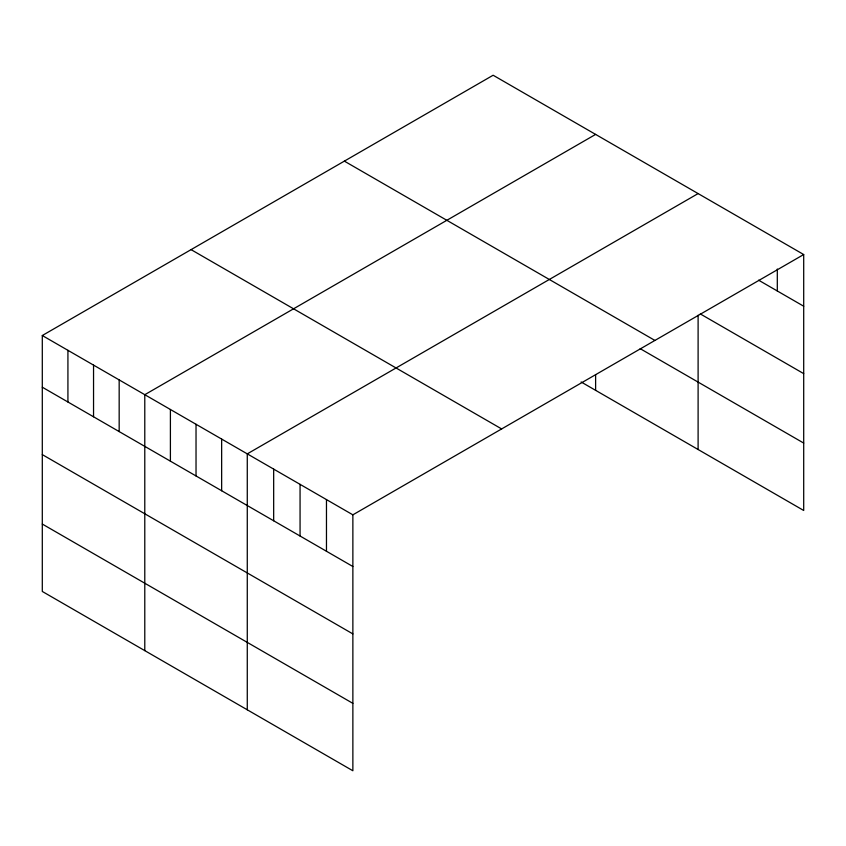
<?xml version="1.0" encoding="UTF-8"?>
<svg xmlns="http://www.w3.org/2000/svg" width="846" height="846" viewBox="0 0 846 846"><rect width="100%" height="100%" fill="white"/><g stroke="black" fill="none" stroke-linecap="round" stroke-linejoin="round"><path stroke-width="1.27" d="M803.7 254.54L352.867 514.833L352.867 770.759L42.3 591.46L42.3 335.524L493.133 75.241L803.7 254.54L803.7 510.476L581.139 381.98M595.616 134.408L144.782 394.701L144.782 650.627M698.109 193.575L247.275 453.868L247.275 709.794M758.608 280.185L803.7 306.22M700.308 313.929L803.7 373.625M344.354 161.131L654.92 340.441M640.179 348.658L803.7 443.071M191.08 249.633L501.646 428.933M42.3 335.524L352.867 514.833M42.3 387.204L352.867 566.503M42.3 454.609L352.867 633.908M42.3 524.055L352.867 703.354M777.305 269.017L777.305 290.982M698.109 315.23L698.109 449.512M595.616 374.789L595.616 390.344M326.471 499.584L326.471 551.264M300.066 484.346L300.066 536.026M273.67 469.107L273.67 520.787M221.652 439.074L221.652 490.754M196.029 424.28L196.029 475.96M170.406 409.485L170.406 461.165M119.17 379.907L119.17 431.576M93.546 365.112L93.546 416.792M67.923 350.318L67.923 401.998"/></g></svg>
